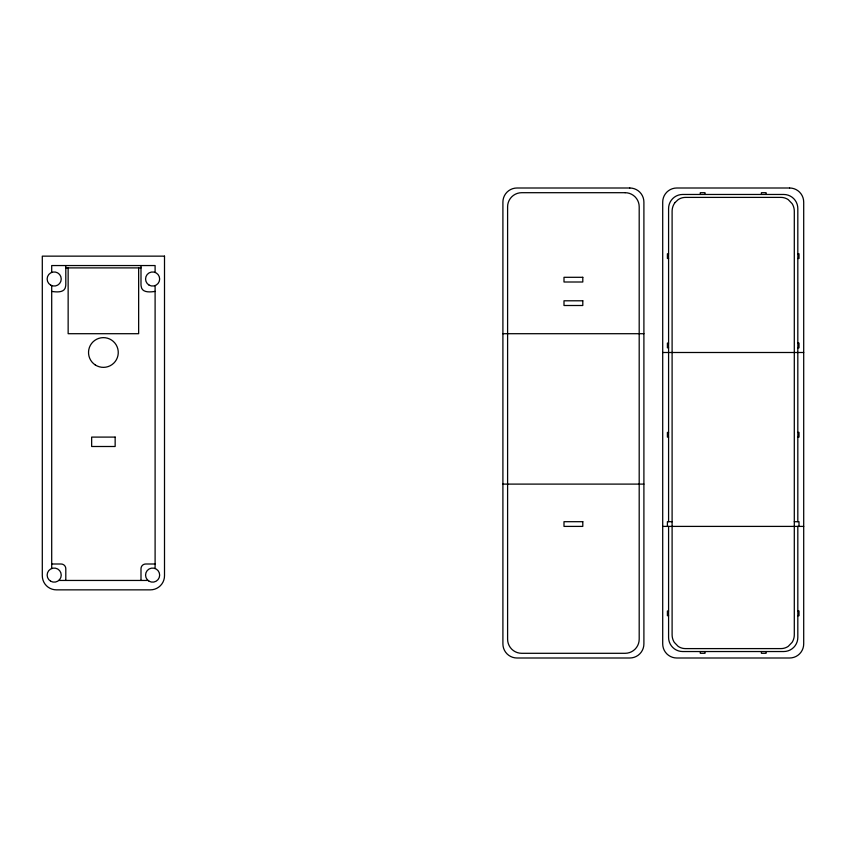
<?xml version="1.0" encoding="UTF-8"?>
<svg xmlns="http://www.w3.org/2000/svg" width="846" height="846" viewBox="0 0 846 846"><rect width="100%" height="100%" fill="white"/><g stroke="black" fill="none" stroke-linecap="round" stroke-linejoin="round"><path stroke-width="1.27" d="M668.583 253.8L667.399 253.8L667.399 258.495L668.583 258.495M797.82 253.8L799.005 253.8L799.005 258.495L797.82 258.495M65.798 267.896L140.996 267.896M51.701 291.405C56.449 292.124 64.941 293.054 65.618 286.286A10.385 10.385 0 0 0 65.798 284.351L65.798 265.549M155.104 291.405C150.345 292.124 141.864 293.054 141.176 286.286A10.385 10.385 0 0 1 140.996 284.351L140.996 265.549M502.905 333.705L643.901 333.705M668.583 343.095L667.399 343.095L667.399 347.801L668.583 347.801M797.82 343.095L799.005 343.095L799.005 347.801L797.82 347.801M662.704 352.496L803.7 352.496M668.583 432.401L667.399 432.401L667.399 437.096L668.583 437.096M797.82 432.401L799.005 432.401L799.005 437.096L797.82 437.096M502.905 484.102L643.901 484.102M672.105 521.696L667.399 521.696L667.399 526.402M794.299 521.696L799.005 521.696L799.005 526.402M662.704 526.402L803.7 526.402M51.701 563.996L61.102 563.996A4.695 4.695 0 0 1 65.798 568.702L65.798 580.451M155.104 563.996L145.702 563.996A4.695 4.695 0 0 0 140.996 568.702L140.996 580.451M58.786 580.451L148.008 580.451M668.583 611.002L667.399 611.002L667.399 615.698L668.583 615.698M797.82 611.002L799.005 611.002L799.005 615.698L797.82 615.698M797.82 521.696L797.82 208.571A14.096 14.096 0 0 0 783.724 194.464L682.68 194.464A14.096 14.096 0 0 0 668.583 208.571L668.583 521.696M797.82 526.402L797.82 637.429A14.096 14.096 0 0 1 783.724 651.536L682.68 651.536A14.096 14.096 0 0 1 668.583 637.429L668.583 526.402M766.095 194.464L766.095 192.698L761.4 192.698L761.4 194.464M766.095 651.536L766.095 653.302L761.4 653.302L761.4 651.536M705.004 194.464L705.004 192.698L700.298 192.698L700.298 194.464M705.004 651.536L705.004 653.302L700.298 653.302L700.298 651.536M155.104 272.412L155.104 265.549L51.701 265.549L51.701 272.412M155.104 285.599L155.104 568.512M138.649 267.896L138.649 333.705L68.145 333.705L68.145 267.896M51.701 285.599L51.701 568.512M675.087 202.522L674.273 203.675A14.234 14.234 0 0 0 672.105 211.246L672.105 634.754A14.234 14.234 0 0 0 674.273 642.336L678.132 646.344A12.976 12.976 0 0 0 685.429 648.607L780.964 648.596A12.976 12.976 0 0 0 788.261 646.344L792.131 642.326A14.234 14.234 0 0 0 794.299 634.754L794.299 211.246A14.234 14.234 0 0 0 792.131 203.664L788.261 199.656A12.976 12.976 0 0 0 780.964 197.393L685.429 197.404A12.976 12.976 0 0 0 678.143 199.656L675.087 202.522M629.805 188.002L517.001 188.002A14.096 14.096 0 0 0 502.905 202.099L502.905 643.901A14.096 14.096 0 0 0 517.001 657.998L629.805 657.998A14.096 14.096 0 0 0 643.901 643.901L643.901 202.099A14.096 14.096 0 0 0 629.805 188.002M789.604 188.002L676.8 188.002A14.096 14.096 0 0 0 662.704 202.099L662.704 643.901A14.096 14.096 0 0 0 676.8 657.998L789.604 657.998A14.096 14.096 0 0 0 803.7 643.901L803.7 202.099A14.096 14.096 0 0 0 789.604 188.002M625.099 192.698L521.696 192.698A14.096 14.096 0 0 0 507.6 206.805L507.6 639.195A14.096 14.096 0 0 0 521.696 653.302L625.099 653.302A14.096 14.096 0 0 0 639.195 639.195L639.195 206.805A14.096 14.096 0 0 0 625.099 192.698M164.505 256.148L42.3 256.148L42.3 575.745A14.096 14.096 0 0 0 56.396 589.852L150.398 589.852A14.096 14.096 0 0 0 164.505 575.745L164.505 256.148M582.799 277.298L563.996 277.298L563.996 282.004L582.799 282.004L582.799 277.298M582.799 300.795L563.996 300.795L563.996 305.501L582.799 305.501L582.799 300.795M115.151 437.096L91.654 437.096L91.654 446.498L115.151 446.498L115.151 437.096M582.799 521.696L563.996 521.696L563.996 526.402L582.799 526.402L582.799 521.696M95.27 364.943A14.858 14.858 0 0 0 118.239 353.321A14.858 14.858 0 0 0 96.687 339.235A14.858 14.858 0 0 0 95.27 364.943M50.665 581.213A7.054 7.054 0 0 0 61.24 575.111A7.054 7.054 0 0 0 50.665 568.998A7.054 7.054 0 0 0 50.665 581.213M149.086 285.113A7.054 7.054 0 0 0 159.661 279.011A7.054 7.054 0 0 0 149.086 272.898A7.054 7.054 0 0 0 149.086 285.113M50.665 285.113A7.054 7.054 0 0 0 61.24 279.011A7.054 7.054 0 0 0 50.665 272.898A7.054 7.054 0 0 0 50.665 285.113M149.086 581.213A7.054 7.054 0 0 0 159.661 575.111A7.054 7.054 0 0 0 149.086 568.998A7.054 7.054 0 0 0 149.086 581.213"/></g></svg>
